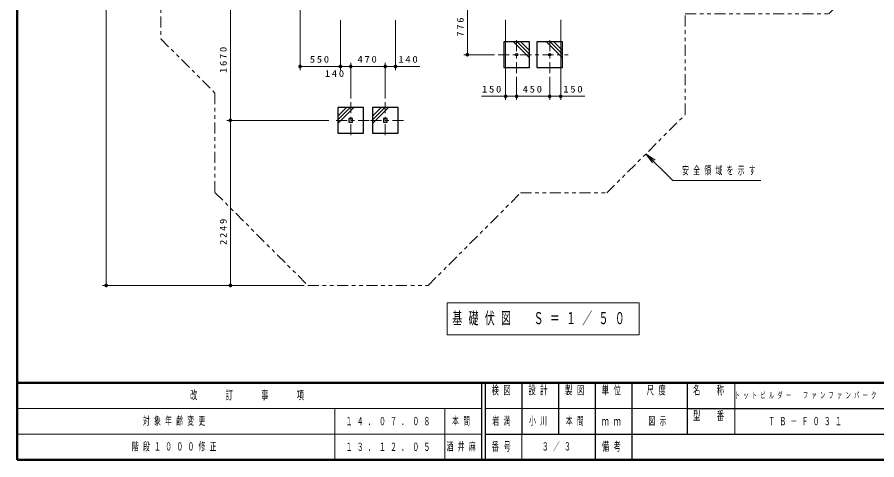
# Model space of a CAD drawing. Units: millimetres on the paper, scale 1:50. Extents: x -507 to 0, y -594 to 257.
# Drawn here: x -365 to -130.8, y -594 to -473.4 of the extents above; entities that cross this region are included whole.
import ezdxf

# ---------------------------------------------------------------- set-up
doc = ezdxf.new("R2010")
doc.units = ezdxf.units.MM
doc.linetypes.add('USER2', pattern=[6, 3, -1, 1, -1])
doc.linetypes.add('USER3', pattern=[8, 3, -1, 1, -1, 1, -1])
for name, color, linetype, lineweight in [('1_50', 7, 'Continuous', 25), ('NAKAMURA図枠', 7, 'Continuous', 13), ('図面情報', 7, 'Continuous', 13)]:
    doc.layers.add(name, color=color, linetype=linetype, lineweight=lineweight)
doc.styles.add('ＭＳ ゴシック', font='')
doc.styles.get('ＭＳ ゴシック').set_extended_font_data('MS Gothic')

# ---------------------------------------------------------------- blocks, each defined once
blk = doc.blocks.new('filled_dot')
at = {"color": 0, "linetype": 'Continuous', "lineweight": -2, "const_width": 1.25}
blk.add_lwpolyline([(-0.625, 0, 1), (0.625, 0, 1)], format="xyb", close=True, dxfattribs=at)

msp = doc.modelspace()

# ---------------------------------------------------------------- linework, layer by layer
at = {"layer": '1_50', "lineweight": 13}
for p, q in [((-340.741, -546.489), (-340.741, -372.337)), ((-287.916, -456.609), (-287.916, -487.821)), ((-306.913, -501.509), (-306.913, -468.109)), ((-242.341, -483.619), (-242.341, -468.109)), ((-276.916, -474.174), (-276.916, -487.821)), ((-261.916, -474.174), (-261.916, -487.821)), ((-231.916, -474.099), (-231.916, -495.955)), ((-216.916, -474.099), (-216.916, -495.955)), ((-229.76, -480.119), (-225.416, -484.463)), ((-228.77, -480.119), (-225.416, -483.473)), ((-227.78, -480.119), (-225.416, -482.483)), ((-220.76, -480.119), (-216.416, -484.463)), ((-219.77, -480.119), (-216.416, -483.473)), ((-218.78, -480.119), (-216.416, -482.483)), ((-234.916, -483.619), (-243.341, -483.619)), ((-276.916, -486.821), (-287.916, -486.821)), ((-281.287, -486.821), (-274.116, -486.821)), ((-274.116, -495.509), (-274.116, -485.821)), ((-274.116, -495.509), (-274.116, -485.821)), ((-274.116, -486.821), (-264.716, -486.821)), ((-264.716, -495.509), (-264.716, -485.821)), ((-255.298, -486.821), (-264.716, -486.821)), ((-228.916, -489.619), (-228.916, -495.955)), ((-219.916, -489.619), (-219.916, -495.955)), ((-228.916, -494.955), (-238.454, -494.955)), ((-219.916, -494.955), (-228.916, -494.955)), ((-210.378, -494.955), (-219.916, -494.955)), ((-277.616, -500.373), (-275.252, -498.009)), ((-277.616, -501.363), (-274.262, -498.009)), ((-277.616, -502.353), (-273.272, -498.009)), ((-268.216, -500.373), (-265.852, -498.009)), ((-268.216, -501.363), (-264.862, -498.009)), ((-268.216, -502.353), (-263.872, -498.009)), ((-281.116, -501.509), (-307.913, -501.509)), ((-280.116, -501.509), (-307.913, -501.509)), ((-306.913, -546.489), (-306.913, -501.509)), ((-191.917, -513.095), (-193.685, -510.62)), ((-193.685, -510.62), (-191.21, -512.388)), ((-193.685, -510.62), (-191.563, -512.741)), ((-286.793, -546.489), (-341.741, -546.489)), ((-286.793, -546.489), (-307.913, -546.489)), ((-247.846, -551.184), (-247.846, -559.984)), ((-195.546, -551.184), (-247.846, -551.184)), ((-195.546, -559.984), (-195.546, -551.184)), ((-247.846, -559.984), (-195.546, -559.984))]:
    msp.add_line(p, q, dxfattribs=at)
at = {"layer": '1_50'}
for p, q in [((-232.416, -480.119), (-232.416, -487.119)), ((-225.416, -480.119), (-232.416, -480.119)), ((-225.416, -487.119), (-225.416, -480.119)), ((-223.416, -480.119), (-223.416, -487.119)), ((-216.416, -480.119), (-223.416, -480.119)), ((-216.416, -487.119), (-216.416, -480.119)), ((-232.416, -487.119), (-225.416, -487.119)), ((-223.416, -487.119), (-216.416, -487.119)), ((-277.616, -498.009), (-277.616, -505.009)), ((-270.616, -498.009), (-277.616, -498.009)), ((-270.616, -505.009), (-270.616, -498.009)), ((-268.216, -498.009), (-268.216, -505.009)), ((-261.216, -498.009), (-268.216, -498.009)), ((-261.216, -505.009), (-261.216, -498.009)), ((-277.616, -505.009), (-270.616, -505.009)), ((-268.216, -505.009), (-261.216, -505.009))]:
    msp.add_line(p, q, dxfattribs=at)
at = {"layer": '1_50', "linetype": 'USER2', "lineweight": 13}
for p, q in [((-228.916, -488.619), (-228.916, -478.619)), ((-219.916, -488.619), (-219.916, -478.619)), ((-233.916, -483.619), (-214.916, -483.619)), ((-274.116, -496.509), (-274.116, -506.509)), ((-264.716, -496.509), (-264.716, -506.509)), ((-269.116, -501.509), (-279.116, -501.509)), ((-259.716, -501.509), (-269.716, -501.509))]:
    msp.add_line(p, q, dxfattribs=at)
at = {"layer": '1_50', "linetype": 'USER3', "lineweight": 13}
msp.add_lwpolyline([(-118.536, -447.187), (-118.536, -414.032), (-143.858, -388.709), (-199.131, -388.709), (-201.622, -386.218), (-238.646, -386.218), (-252.527, -372.337), (-286.304, -372.337), (-313.807, -399.84), (-313.807, -429.153), (-325.856, -441.203), (-325.856, -479.314), (-311.116, -494.055), (-311.116, -521.167), (-285.793, -546.489), (-253.038, -546.489), (-227.835, -521.286), (-204.351, -521.286), (-183.019, -499.954), (-183.019, -472.509), (-143.858, -472.509)], close=True, dxfattribs=at)
at = {"layer": '1_50'}
for points in [[(-273.616, -502.009), (-273.616, -501.009), (-274.616, -501.009), (-274.616, -502.009)], [(-264.216, -502.009), (-264.216, -501.009), (-265.216, -501.009), (-265.216, -502.009)]]:
    msp.add_lwpolyline(points, close=True, dxfattribs=at)
at = {"layer": '1_50', "lineweight": 13}
msp.add_lwpolyline([(-193.685, -510.62), (-186.379, -517.925), (-162.408, -517.925)], dxfattribs=at)
at = {"layer": '1_50'}
for centre in [(-228.916, -483.619), (-219.916, -483.619)]:
    msp.add_circle(centre, 0.34, dxfattribs=at)
at = {"layer": 'NAKAMURA図枠', "lineweight": 50}
for p, q in [((-365, -337), (-365, -594)), ((-365, -573), (0, -573)), ((-365, -594), (0, -594))]:
    msp.add_line(p, q, dxfattribs=at)
at = {"layer": 'NAKAMURA図枠', "color": 211, "lineweight": 25}
for p, q in [((-238.5, -573), (-238.5, -594)), ((-237.5, -573), (-237.5, -594)), ((-227.5, -573), (-227.5, -587)), ((-217.5, -573), (-217.5, -587)), ((-207.5, -573), (-207.5, -594)), ((-197.5, -573), (-197.5, -587)), ((-182.5, -573), (-182.5, -587)), ((-182.5, -580), (-70, -580)), ((-237.5, -587), (0, -587))]:
    msp.add_line(p, q, dxfattribs=at)
at = {"layer": 'NAKAMURA図枠'}
for p, q in [((-169.5, -573), (-169.5, -587)), ((-365, -580), (-238.5, -580)), ((-278.5, -580), (-278.5, -594)), ((-248.5, -580), (-248.5, -594)), ((-237.5, -580), (-182.5, -580)), ((-365, -587), (-238.5, -587)), ((-227.5, -587), (-227.5, -594))]:
    msp.add_line(p, q, dxfattribs=at)
at = {"layer": 'NAKAMURA図枠', "lineweight": 25}
msp.add_line((-197.5, -587), (-197.5, -594), dxfattribs=at)

# ---------------------------------------------------------------- block references
at = {"layer": '1_50', "lineweight": 13, "xscale": 0.4, "yscale": 0.4}
for p, rotation in [((-242.341, -483.619), 90), ((-276.916, -486.821), 180), ((-274.116, -486.821), 180), ((-264.716, -486.821), 180), ((-261.916, -486.821), 180), ((-228.916, -494.955), 180), ((-219.916, -494.955), 180), ((-216.916, -494.955), 180), ((-306.913, -501.509), 90), ((-306.913, -501.509), 270), ((-340.741, -546.489), 90), ((-306.913, -546.489), 90)]:
    msp.add_blockref('filled_dot', p, dxfattribs=dict(at, rotation=rotation))
for p in [(-287.916, -486.821), (-276.916, -486.821), (-274.116, -486.821), (-264.716, -486.821), (-231.916, -494.955), (-228.916, -494.955), (-219.916, -494.955)]:
    msp.add_blockref('filled_dot', p, dxfattribs=at)

# ---------------------------------------------------------------- texts
at = {"layer": '1_50', "char_height": 1.833, "attachment_point": 8, "rotation": 90, "style": 'ＭＳ ゴシック'}
for s, insert in [('\\T1.33;\\W1.15;776', (-243.341, -475.864)), ('\\T1.33;\\W1.15;1670', (-307.913, -484.809)), ('\\T1.33;\\W1.15;2249', (-307.913, -531.646))]:
    msp.add_mtext(s, dxfattribs=dict(at, insert=insert))
at = {"layer": '1_50', "style": 'ＭＳ ゴシック'}
for s, insert, char_height, attachment_point in [('\\T1.33;\\W1.15;550', (-282.416, -485.821), 1.833, 8), ('\\T1.33;\\W1.15;470', (-269.416, -485.821), 1.833, 8), ('\\T1.33;\\W1.15;140', (-258.266, -485.821), 1.833, 8), ('\\T1.33;\\W1.15;140', (-278.318, -487.821), 1.833, 2), ('\\T1.33;\\W1.15;150', (-235.486, -493.955), 1.833, 8), ('\\T1.33;\\W1.15;450', (-224.416, -493.955), 1.833, 8), ('\\T1.33;\\W1.15;150', (-213.347, -493.955), 1.833, 8), ('\\T1.64;\\W0.6;安全領域を示す', (-183.824, -515.275), 2.199, 4), ('\\T1.64;\\W0.6;基礎伏図\u3000Ｓ＝１／５０', (-246.446, -555.584), 3.299, 4)]:
    msp.add_mtext(s, dxfattribs=dict(at, insert=insert, char_height=char_height, attachment_point=attachment_point))
at = {"layer": 'NAKAMURA図枠', "color": 4, "char_height": 2.346, "style": 'ＭＳ ゴシック'}
for s, insert, attachment_point in [('\\T1.64;\\W0.6;検図', (-232.5, -573.833), 2), ('\\T1.64;\\W0.6;設計', (-222.5, -573.833), 2), ('\\T1.64;\\W0.6;製図', (-212.5, -573.833), 2), ('\\T1.64;\\W0.6;単位', (-202.5, -573.833), 2), ('\\T1.64;\\W0.6;尺度', (-190.25, -573.833), 2), ('\\T1.64;\\W0.6;名\u3000称', (-176, -573.833), 2), ('\\T1.64;\\W0.6;改\u3000\u3000訂\u3000\u3000事\u3000\u3000項', (-301.75, -576.5), 5), ('\\T1.64;\\W0.6;型\u3000番', (-176, -580.833), 2), ('\\T1.64;\\W0.6;ｍｍ', (-202.5, -583.5), 5), ('\\T1.64;\\W0.6;番号', (-232.5, -590.5), 5), ('\\T1.64;\\W0.6;備考', (-202.5, -590.5), 5)]:
    msp.add_mtext(s, dxfattribs=dict(at, insert=insert, attachment_point=attachment_point))
at = {"layer": '図面情報', "style": 'ＭＳ ゴシック'}
for s, insert, char_height, attachment_point in [('\\T1.64;\\W0.6;トットビルダー\u3000ファンファンパーク', (-149.75, -576.5), 1.686, 5), ('\\T1.64;\\W0.6;対象年齢変更', (-330.75, -583.5), 2.199, 4), ('\\T1.64;\\W0.6;１４．０７．０８', (-275.5, -583.5), 2.199, 4), ('\\T1.64;\\W0.6;本間', (-246.5, -583.5), 2.199, 4), ('\\T1.64;\\W0.6;岩満', (-232.5, -583.5), 2.199, 5), ('\\T1.64;\\W0.6;小川', (-222.5, -583.5), 2.199, 5), ('\\T1.64;\\W0.6;本間', (-212.5, -583.5), 2.199, 5), ('\\T1.64;\\W0.6;図示', (-193, -583.5), 2.199, 4), ('\\T1.64;\\W0.6;ＴＢ－Ｆ０３１', (-149.75, -583.5), 2.199, 5), ('\\T1.64;\\W0.6;階段１０００修正', (-333.75, -590.5), 2.199, 4), ('\\T1.64;\\W0.6;１３．１２．０５', (-275.5, -590.5), 2.199, 4), ('\\T1.64;\\W0.6;酒井麻', (-248, -590.5), 2.199, 4), ('\\T1.64;\\W0.6;３／３', (-217.5, -590.5), 2.199, 5)]:
    msp.add_mtext(s, dxfattribs=dict(at, insert=insert, char_height=char_height, attachment_point=attachment_point))

doc.saveas('drawing.dxf')
